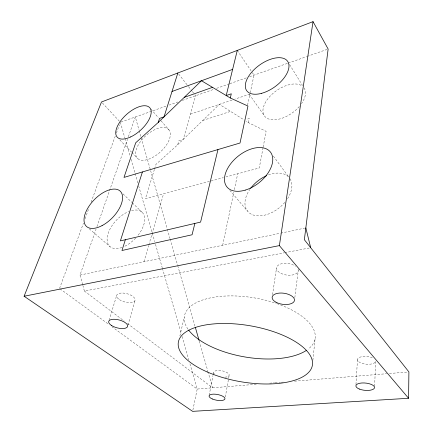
<?xml version="1.0" encoding="UTF-8"?>
<svg xmlns="http://www.w3.org/2000/svg" width="433" height="433" viewBox="0 0 433 433"><rect width="100%" height="100%" fill="white"/><g stroke="black" fill="none" stroke-linecap="round" stroke-linejoin="round"><path stroke-width="0.32" stroke-dasharray="2.17 1.62" d="M374.615 386.258L375.703 361.133A9.147 3.865 5.3 0 1 364.397 363.942A9.147 3.865 5.3 0 1 358.41 358.004A9.147 3.865 5.3 0 1 372.283 357.745M355.964 384.547L357.469 359.634M312.875 360.261L315.067 338.887M294.824 297.698L298.245 270.744M272.525 294.716L276.53 267.984M225.312 396.964L229.171 375.379M263.053 147.696L259.264 167.972L225.988 176.945M263.172 147.041L266.106 131.345L248.439 122.669L245.868 121.051M209.182 395.177L212.976 375.595M213.101 374.946L213.61 372.331M192.885 410.04L197.204 389.045L189.724 363.081M222.67 245.267L233.798 192.322M234.356 189.67L237.695 173.785M248.439 122.669L249.311 118.507L246.193 119.486M247.557 105.122L249.938 94.064L235.298 99M250.22 92.759L254.025 75.147L251.416 71.299M179.89 335.943L184.274 317.124M127.995 325.102L135.091 300.291M143.989 261.7L148.654 245.527M148.838 244.878L151.821 234.529M152.01 233.885L163.571 193.778M154.581 168.827L155.945 164.383L177.698 144.757L178.856 140.747L183.278 139.35L195.646 95.72L194.818 94.665M154.386 169.46L145.428 198.671L223.39 177.644M109.067 320.29L116.65 295.506M82.649 284.649L80.018 275.058L96.066 229.165M96.96 226.616L127.502 139.296M128.395 136.747L135.307 116.986L139.015 129.976M59.559 288.459L83.455 223.125M85.079 218.681L89.019 207.9M91.109 202.189L115.232 136.216M116.396 133.045L119.411 124.801M177.698 144.757L219.385 104.364L244.326 120.076M120.959 122.041L166.429 106.02M168.967 105.122L177.86 101.988M182.309 100.424L214.048 89.236M216.587 88.343L229.274 83.867M229.912 83.645L247.043 77.604M249.581 76.711L287.593 63.315M288.226 63.094L306.596 56.62M307.23 56.393L326.866 49.476M190.428 114.123L232.115 100.072M202.752 120.477L230.529 111.384M80.018 275.058L280.091 233.279M280.752 233.143L304.513 228.18M82.827 285.287L84.403 291.041L284.162 252.818M284.827 252.688L309.379 247.99M256.287 384.266L197.204 389.045L111.995 326.78M269.732 383.178L274.441 382.799M275.112 382.745L280.492 382.312M281.163 382.258L283.853 382.041M294.608 381.17L386.718 373.722M389.408 373.506L408.232 371.985M60.106 288.86L108.174 323.981M84.403 291.041L124.26 321.129M127.491 323.565L212.587 387.8L208.138 372.212M89.263 228.808L110.042 246.631M123.01 193.876L131.784 202.325M132.271 202.796L142.506 212.646M119.811 139.875L131.491 152.097M131.957 152.584L137.564 158.451M102.404 102.973L119.416 121.272M150.906 109.056L158.424 117.744M161.081 120.812L169.043 130.014A21.228 10.906 -42.2 0 1 150.711 158.386A21.228 10.906 -42.2 0 1 139.264 143.291A21.228 10.906 -42.2 0 1 169.043 130.014M229.88 190.406L247.524 211.142M178.667 74.043L188.193 86.205M188.604 86.735L191.916 90.962M192.333 91.493L194.401 94.134M273.407 156.156L288.843 177.178M249.278 94.34L264.319 115.73M237.273 50.417L251.048 70.752M289.612 64.582L302.559 85.55M120.336 122.263L124.828 137.84M125.013 138.49L130.062 156.015M130.999 159.263L134.923 172.891M135.112 173.541L137.916 183.278M138.668 185.876L152.135 232.608M152.319 233.257L154.749 241.695M155.501 244.293L162.229 267.659M162.418 268.308L181.308 333.87M182.055 336.468L188.788 359.834M139.199 130.625L141.05 137.12M141.239 137.77L167.181 228.689M167.365 229.338L169.963 238.431M170.147 239.081L177.562 265.056M177.746 265.705L194.98 326.103M199.245 341.042L207.954 371.563M276.958 303.63A66.314 29.909 9.8 0 1 308.112 349.177M187.944 329.102A66.314 29.909 9.8 0 1 205.237 299.176A66.314 29.909 9.8 0 1 276.303 303.403M131.562 210.579A23.517 13.136 -46.4 0 1 144.427 216.5A23.517 13.136 -46.4 0 1 137.315 236.207M135.648 238.096A23.517 13.136 -46.4 0 1 124.525 246.409M122.036 247.438A23.517 13.136 -46.4 0 1 107.389 236.348A23.517 13.136 -46.4 0 1 128.633 211.564M304.053 87.91A24.253 13.639 -35.4 0 1 301.53 103.676M299.317 106.518A24.253 13.639 -35.4 0 1 268.049 118.761A24.253 13.639 -35.4 0 1 271.718 94.54A24.253 13.639 -35.4 0 1 302.396 86.167M290.029 178.797A26.732 17.163 -38.6 0 1 287.296 199.104M284.795 202.411A26.732 17.163 -38.6 0 1 252.785 214.86A26.732 17.163 -38.6 0 1 249.868 189.405M268.509 174.905A26.732 17.163 -38.6 0 1 288.638 177.021M214.319 374.031A7.929 3.08 10.6 0 1 218.118 370.475A7.929 3.08 10.6 0 1 228.51 373.647A7.929 3.08 10.6 0 1 224.613 377.181M298.05 269.191A10.949 5.829 8.1 0 1 285.802 274.928A10.949 5.829 8.1 0 1 277.824 265.532A10.949 5.829 8.1 0 1 295.506 266.198M119.443 299.663A9.526 4.292 15 0 0 134.874 300.811A9.526 4.292 15 0 0 123.324 293.065A9.526 4.292 15 0 0 119.443 299.663"/><path stroke-width="0.65" d="M408.59 398.284L408.904 371.931L304.361 239.709L328.133 49.026L313.032 21.65L101.484 101.982L24.096 296.242L192.615 411.35L408.59 398.284L279.382 245.608L313.032 21.65M217.956 149.558L200.598 222.086L120.385 240.889L142.419 171.955M230.296 97.988L201.48 80.738L158.24 122.447L135.724 142.76L123.99 177.416L240.012 143.02L247.963 106.058L230.296 97.988L231.303 93.793L226.21 95.541L237.273 50.417M194.855 223.433L192.073 234.767L121.965 250.507L125.359 239.72M177.839 72.988L164.031 116.861L159.533 118.404L158.24 122.447M172.02 91.471L232.624 69.394M184.231 97.376L212.516 87.347M24.096 296.242L279.382 245.608M195.353 327.402L199.056 340.392M305.833 227.904L310.705 247.736M306.624 350.243A66.314 29.909 9.8 0 1 244.861 356.954A66.314 29.909 9.8 0 1 188.658 330.092M250.62 188.355A26.732 17.163 -38.6 0 1 266.717 175.625M207.191 371.947A68.008 28.367 9.8 0 0 312.328 365.604A68.008 28.367 9.8 0 0 216.565 323.711A68.008 28.367 9.8 0 0 207.191 371.947M276 302.234A11.285 5.58 8.3 0 0 294.31 301.038A11.285 5.58 8.3 0 0 279.631 293.065A11.285 5.58 8.3 0 0 276 302.234M111.622 325.562A9.78 4.076 14.7 0 0 127.421 326.866A9.78 4.076 14.7 0 0 115.454 319.327A9.78 4.076 14.7 0 0 111.622 325.562M359.347 389.056A9.38 3.659 5.7 0 0 374.442 388.049A9.38 3.659 5.7 0 0 361.869 382.983A9.38 3.659 5.7 0 0 359.347 389.056M212.359 398.982A8.103 2.901 10.6 0 0 224.96 398.928A8.103 2.901 10.6 0 0 213.729 394.133A8.103 2.901 10.6 0 0 212.359 398.982M261.608 93.328A25.19 13.299 -35.9 0 0 288.21 62.314A25.19 13.299 -35.9 0 0 251.616 72.257A25.19 13.299 -35.9 0 0 261.608 93.328M245.208 190.13A27.88 16.887 -38.9 0 0 271.036 152.925A27.88 16.887 -38.9 0 0 229.62 165.227A27.88 16.887 -38.9 0 0 245.208 190.13M130.685 136.931A21.948 10.544 -42.2 0 0 150.018 108.034A21.948 10.544 -42.2 0 0 119.681 122.279A21.948 10.544 -42.2 0 0 130.685 136.931M102.074 225.615A24.4 12.784 -46 0 0 120.574 191.532A24.4 12.784 -46 0 0 87.255 209.096A24.4 12.784 -46 0 0 102.074 225.615"/></g></svg>
